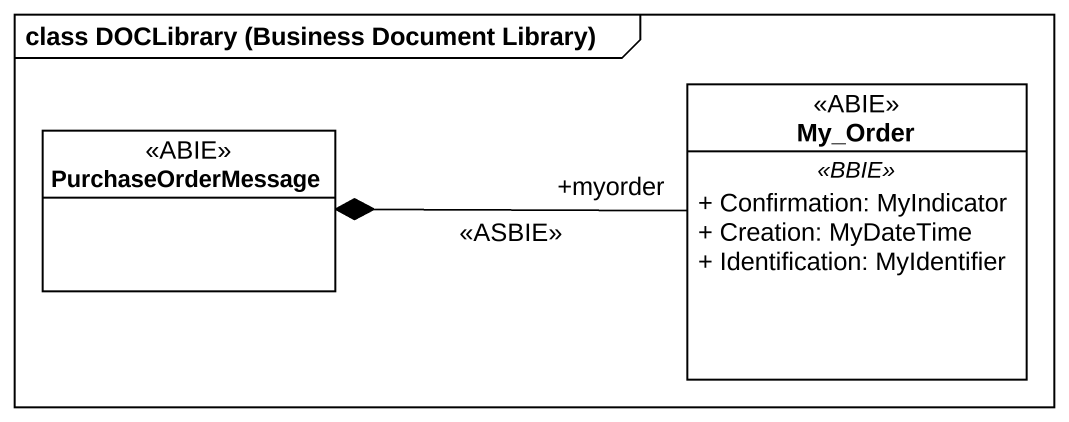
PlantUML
@startuml
mainframe class DOCLibrary (Business Document Library)
hide circle
hide empty members
skinparam classAttributeIconSize 0
class My_Order <<ABIE>> {
  .. <<BBIE>> ..
  + Confirmation: MyIndicator
  + Creation: MyDateTime
  + Identification: MyIdentifier
}
class PurchaseOrderMessage <<ABIE>>
PurchaseOrderMessage *-right- "+myorder" My_Order : <<ASBIE>>
@enduml
